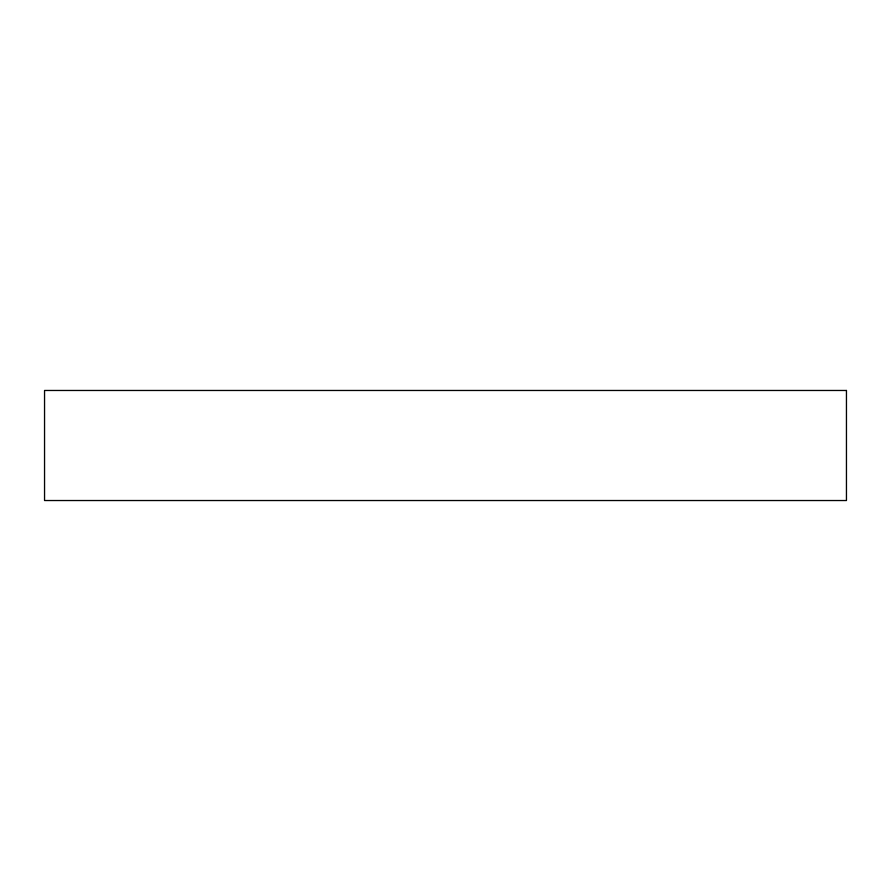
<?xml version="1.0" encoding="UTF-8"?>
<svg xmlns="http://www.w3.org/2000/svg" width="891" height="891" viewBox="0 0 891 891"><rect width="100%" height="100%" fill="white"/><g stroke="black" fill="none" stroke-linecap="round" stroke-linejoin="round"><path stroke-width="1.34" d="M846.45 390.47L44.55 390.47L44.55 500.53L846.45 500.53L846.45 390.47"/></g></svg>
